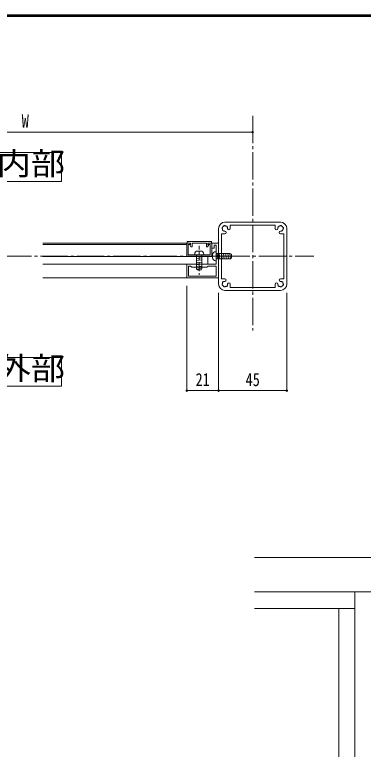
# Model space of a CAD drawing. Units: millimetres at full size; details may follow other scales. Extents: x -1603 to 1599, y -1129 to 1133.
# Drawn here: x 167 to 626, y 164 to 1133 of the extents above; entities that cross this region are included whole.
import ezdxf
from ezdxf.enums import TextEntityAlignment as Align

# ---------------------------------------------------------------- set-up
doc = ezdxf.new("R2010")
doc.units = ezdxf.units.MM
doc.header["$LTSCALE"] = 4
doc.header["$PDMODE"] = 32
doc.header["$PDSIZE"] = 2
doc.linetypes.add('CHAIN2', pattern=[12, 9, -1, 1, -1])
doc.linetypes.add('DASHED1', pattern=[1.8, 1.2, -0.6])
for name, color, linetype, lineweight in [('0-0_0', 7, 'Continuous', 18), ('0-1_1手摺寸法', 3, 'Continuous', 18), ('0-5_3中心線', 2, 'CHAIN2', 18), ('0-6_41ｱﾙﾐ', 6, 'Continuous', 18), ('0-7_42ｱﾙﾐ部品', 6, 'Continuous', 18), ('0-8_51破線ｱﾙﾐ', 3, 'DASHED1', 18), ('0-9_6ﾊｯﾁﾝｸﾞ', 4, 'Continuous', 9), ('0-B_CYAN', 4, 'Continuous', 9), ('0-F_P4-12', 7, 'Continuous', 18), ('1-0_WAKU', 7, 'Continuous', 18)]:
    doc.layers.add(name, color=color, linetype=linetype, lineweight=lineweight)
doc.styles.add('ＭＳ ゴシック', font='')
doc.styles.get('ＭＳ ゴシック').set_extended_font_data('MS Gothic')

msp = doc.modelspace()

# ---------------------------------------------------------------- linework, layer by layer
at = {"layer": '0-0_0'}
for p, q in [((1204.562, 417.108), (482.87, 417.108)), ((1204.562, 372.108), (482.87, 372.108)), ((615.17, 372.108), (615.17, 99.581))]:
    msp.add_line(p, q, dxfattribs=at)
at = {"layer": '0-1_1手摺寸法'}
for p, q in [((480.559, 978.287), (-119.441, 978.287)), ((-114.841, 978.287), (475.959, 978.287)), ((480.559, 976.821), (480.559, 978.287)), ((393.559, 775.553), (393.559, 637.296)), ((435.559, 766.453), (435.559, 637.296)), ((435.559, 766.453), (435.559, 637.296)), ((525.559, 766.453), (525.559, 637.296)), ((393.559, 637.296), (435.559, 637.296)), ((430.959, 637.296), (398.159, 637.296)), ((525.559, 637.296), (435.559, 637.296)), ((440.159, 637.296), (520.959, 637.296))]:
    msp.add_line(p, q, dxfattribs=at)
for p in [(480.559, 978.287), (393.559, 637.296), (435.559, 637.296), (525.559, 637.296)]:
    msp.add_point(p, dxfattribs=at)
at = {"layer": '0-5_3中心線'}
for p, q in [((480.559, 999.904), (480.559, 716.562)), ((-231.317, 814.553), (561.173, 814.553))]:
    msp.add_line(p, q, dxfattribs=at)
at = {"layer": '0-6_41ｱﾙﾐ'}
for p, q in [((443.959, 859.553), (517.159, 859.553)), ((450.959, 855.553), (510.159, 855.553)), ((450.959, 855.553), (450.959, 851.153)), ((510.159, 855.553), (510.159, 851.153)), ((435.559, 851.153), (435.559, 777.953)), ((443.959, 844.153), (439.559, 844.153)), ((439.559, 844.153), (439.559, 784.953)), ((517.159, 844.153), (521.559, 844.153)), ((521.559, 844.153), (521.559, 784.953)), ((525.559, 851.153), (525.559, 777.953)), ((394.059, 834.053), (394.059, 832.053)), ((394.059, 832.053), (203.88, 832.053)), ((393.559, 830.053), (203.88, 830.053)), ((393.559, 814.053), (393.559, 831.053)), ((394.059, 832.053), (398.559, 832.053)), ((394.559, 832.053), (397.697, 832.053)), ((395.559, 830.053), (398.159, 830.053)), ((395.559, 816.453), (395.559, 830.053)), ((398.514, 830.637), (397.697, 832.053)), ((398.049, 828.9), (399.056, 827.156)), ((398.359, 829.553), (398.559, 829.553)), ((398.559, 832.053), (398.559, 829.553)), ((400.559, 831.653), (400.559, 827.648)), ((422.069, 828.9), (421.062, 827.156)), ((421.559, 832.053), (421.559, 829.553)), ((421.759, 829.553), (421.559, 829.553)), ((421.604, 830.637), (422.422, 832.053)), ((424.559, 830.053), (421.959, 830.053)), ((425.559, 832.053), (422.422, 832.053)), ((424.559, 816.453), (424.559, 830.053)), ((426.559, 814.053), (426.559, 831.053)), ((426.559, 831.053), (426.559, 825.053)), ((426.559, 825.053), (429.559, 825.053)), ((427.559, 832.053), (435.559, 832.053)), ((429.559, 829.053), (432.559, 829.053)), ((429.559, 825.053), (429.559, 829.053)), ((432.559, 829.053), (432.559, 815.592)), ((435.559, 832.053), (435.559, 786.053)), ((393.559, 814.053), (409.459, 814.053)), ((395.559, 816.453), (424.559, 816.453)), ((409.459, 814.053), (409.721, 814.467)), ((409.459, 814.053), (409.721, 814.467)), ((410.659, 814.053), (410.397, 814.467)), ((410.659, 814.053), (410.397, 814.467)), ((410.659, 814.053), (426.559, 814.053)), ((433.044, 814.753), (432.559, 815.592)), ((433.044, 814.353), (432.559, 813.514)), ((432.559, 813.514), (432.559, 804.053)), ((393.559, 804.053), (409.02, 804.053)), ((393.559, 787.053), (393.559, 804.053)), ((398.459, 801.653), (395.959, 801.653)), ((395.959, 788.453), (395.959, 801.653)), ((400.059, 800.053), (398.459, 801.653)), ((420.059, 800.053), (400.059, 800.053)), ((409.859, 803.568), (409.02, 804.053)), ((410.259, 803.568), (411.098, 804.053)), ((411.098, 804.053), (432.559, 804.053)), ((420.059, 800.053), (421.659, 801.653)), ((421.659, 801.653), (432.559, 801.653)), ((432.559, 801.653), (432.559, 788.453)), ((394.559, 786.053), (203.88, 786.053)), ((435.559, 786.053), (394.559, 786.053)), ((432.559, 788.453), (395.959, 788.453)), ((443.959, 784.953), (439.559, 784.953)), ((517.159, 784.953), (521.559, 784.953)), ((450.959, 773.553), (450.959, 777.953)), ((443.959, 769.553), (517.159, 769.553))]:
    msp.add_line(p, q, dxfattribs=at)
for points in [[(394.059, 834.053), (426.059, 834.053), (426.059, 832.053)], [(400.559, 831.653), (419.559, 831.653), (419.559, 827.648)], [(421.559, 832.053), (426.059, 832.053), (421.559, 832.053)], [(450.959, 773.553), (510.159, 773.553), (510.159, 777.953)]]:
    msp.add_lwpolyline(points, dxfattribs=at)
for centre, radius, start, end in [((443.959, 851.153), 8.4, 90, 180), ((441.061, 851.93), 1, 97.024, 165), ((443.959, 851.153), 3.5, 135, 149.641), ((443.959, 851.153), 3.5, 120.359, 135), ((443.183, 854.051), 1, 105, 172.976), ((443.183, 854.051), 1, 37.024, 105), ((443.959, 851.153), 3.5, 75, 89.641), ((443.959, 851.153), 3.5, 60.359, 75), ((446.08, 853.274), 1, 45, 112.976), ((446.08, 853.274), 1, 337.024, 45), ((443.959, 851.153), 3.5, 15, 29.641), ((517.159, 851.153), 3.5, 150.359, 165), ((515.038, 853.274), 1, 135, 202.976), ((515.038, 853.274), 1, 67.024, 135), ((517.159, 851.153), 3.5, 105, 119.641), ((517.159, 851.153), 3.5, 90.359, 105), ((517.936, 854.051), 1, 75, 142.976), ((517.159, 851.153), 8.4, 0, 90), ((517.936, 854.051), 1, 7.024, 75), ((517.159, 851.153), 3.5, 45, 59.641), ((517.159, 851.153), 3.5, 30.359, 45), ((520.057, 851.93), 1, 15, 82.976), ((441.061, 851.93), 1, 165, 232.976), ((443.959, 851.153), 3.5, 180.359, 195), ((443.959, 851.153), 3.5, 195, 209.641), ((441.838, 849.032), 1, 157.024, 225), ((441.838, 849.032), 1, 225, 292.976), ((443.959, 851.153), 3.5, 240.359, 255), ((443.959, 851.153), 3.5, 255, 270), ((443.959, 845.903), 1.75, 270, 90), ((443.959, 851.153), 3.5, 0.359, 15), ((449.209, 851.153), 1.75, 180, 0), ((511.909, 851.153), 1.75, 180, 0), ((517.159, 851.153), 3.5, 165, 179.641), ((517.159, 845.903), 1.75, 90, 270), ((517.159, 851.153), 3.5, 270, 285), ((517.159, 851.153), 3.5, 285, 299.641), ((519.28, 849.032), 1, 247.024, 315), ((519.28, 849.032), 1, 315, 22.976), ((517.159, 851.153), 3.5, 330.359, 345), ((517.159, 851.153), 3.5, 345, 359.641), ((520.057, 851.93), 1, 307.024, 15), ((394.559, 831.053), 1, 90, 180), ((398.359, 829.153), 0.4, 90, 219.207), ((398.159, 830.453), 0.4, 270, 32.57), ((399.756, 827.561), 0.808, 209.925, 6.157), ((420.363, 827.561), 0.808, 173.843, 330.075), ((421.959, 830.453), 0.4, 147.43, 270), ((421.759, 829.153), 0.4, 320.793, 90), ((425.559, 831.053), 1, 0, 90), ((427.559, 831.053), 1, 90, 180), ((410.059, 814.253), 0.4, 32.334, 147.666), ((410.059, 814.253), 0.4, 32.334, 147.666), ((432.697, 814.553), 0.4, 330, 30), ((410.059, 803.915), 0.4, 240, 300), ((394.559, 787.053), 1, 180, 270), ((443.959, 783.203), 1.75, 270, 90), ((517.159, 783.203), 1.75, 90, 270), ((443.959, 777.953), 8.4, 180, 270), ((441.061, 777.176), 1, 127.024, 195), ((441.061, 777.176), 1, 195, 262.976), ((443.959, 777.953), 3.5, 165, 179.641), ((443.959, 777.953), 3.5, 150.359, 165), ((441.838, 780.074), 1, 135, 202.976), ((443.959, 777.953), 3.5, 210.359, 225), ((441.838, 780.074), 1, 67.024, 135), ((443.959, 777.953), 3.5, 225, 239.641), ((443.959, 777.953), 3.5, 105, 119.641), ((443.959, 777.953), 3.5, 90, 105), ((446.08, 775.832), 1, 315, 22.976), ((443.959, 777.953), 3.5, 330.359, 345), ((443.959, 777.953), 3.5, 345, 359.641), ((449.209, 777.953), 1.75, 0, 180), ((511.909, 777.953), 1.75, 0, 180), ((517.159, 777.953), 3.5, 180.359, 195), ((517.159, 777.953), 3.5, 195, 209.641), ((515.038, 775.832), 1, 157.024, 225), ((517.159, 777.953), 3.5, 75, 90), ((517.159, 777.953), 8.4, 270, 0), ((517.159, 777.953), 3.5, 60.359, 75), ((519.28, 780.074), 1, 45, 112.976), ((517.159, 777.953), 3.5, 300.359, 315), ((517.159, 777.953), 3.5, 315, 329.641), ((519.28, 780.074), 1, 337.024, 45), ((520.057, 777.176), 1, 277.024, 345), ((517.159, 777.953), 3.5, 15, 29.641), ((517.159, 777.953), 3.5, 0.359, 15), ((520.057, 777.176), 1, 345, 52.976), ((443.183, 775.055), 1, 187.024, 255), ((443.183, 775.055), 1, 255, 322.976), ((443.959, 777.953), 3.5, 270.359, 285), ((443.959, 777.953), 3.5, 285, 299.641), ((446.08, 775.832), 1, 247.024, 315), ((515.038, 775.832), 1, 225, 292.976), ((517.159, 777.953), 3.5, 240.359, 255), ((517.159, 777.953), 3.5, 255, 269.641), ((517.936, 775.055), 1, 217.024, 285), ((517.936, 775.055), 1, 285, 352.976)]:
    msp.add_arc(centre, radius, start, end, dxfattribs=at)
at = {"layer": '0-7_42ｱﾙﾐ部品'}
for p, q in [((482.87, 350.108), (615.17, 350.108)), ((594.17, 350.108), (594.17, 99.581))]:
    msp.add_line(p, q, dxfattribs=at)
at = {"layer": '0-8_51破線ｱﾙﾐ'}
for p, q in [((410.059, 828.438), (410.059, 790.131)), ((420.574, 814.553), (458.881, 814.553))]:
    msp.add_line(p, q, dxfattribs=at)
at = {"layer": '0-9_6ﾊｯﾁﾝｸﾞ'}
for p, q in [((404.059, 817.453), (404.059, 816.853)), ((404.459, 816.453), (415.659, 816.453)), ((406.059, 814.328), (414.059, 815.266)), ((406.059, 814.328), (414.059, 815.266)), ((406.559, 816.453), (406.559, 798.453)), ((408.059, 821.453), (412.059, 821.453)), ((413.559, 816.453), (413.559, 798.453)), ((416.059, 817.453), (416.059, 816.853)), ((427.559, 812.553), (427.559, 816.553)), ((431.559, 820.553), (432.159, 820.553)), ((432.559, 808.953), (432.559, 820.153)), ((432.559, 818.053), (450.559, 818.053)), ((434.685, 810.553), (433.746, 818.553)), ((434.685, 810.553), (433.746, 818.553)), ((437.319, 810.553), (436.381, 818.553)), ((437.319, 810.553), (436.381, 818.553)), ((440.138, 810.553), (439.2, 818.553)), ((440.138, 810.553), (439.2, 818.553)), ((442.958, 810.553), (442.019, 818.553)), ((442.958, 810.553), (442.019, 818.553)), ((445.777, 810.553), (444.838, 818.553)), ((445.777, 810.553), (444.838, 818.553)), ((448.596, 810.553), (447.658, 818.553)), ((448.596, 810.553), (447.658, 818.553)), ((451.415, 810.553), (450.477, 818.553)), ((451.415, 810.553), (450.477, 818.553)), ((450.559, 818.053), (452.559, 817.225)), ((452.559, 811.882), (452.559, 817.225)), ((406.059, 811.693), (414.059, 812.632)), ((406.059, 811.693), (414.059, 812.632)), ((406.059, 808.874), (414.059, 809.812)), ((406.059, 808.874), (414.059, 809.812)), ((406.059, 806.055), (414.059, 806.993)), ((406.059, 806.055), (414.059, 806.993)), ((431.559, 808.553), (432.159, 808.553)), ((432.559, 811.053), (450.559, 811.053)), ((450.559, 811.053), (452.559, 811.882)), ((406.059, 803.236), (414.059, 804.174)), ((406.059, 803.236), (414.059, 804.174)), ((406.059, 800.416), (414.059, 801.355)), ((406.059, 800.416), (414.059, 801.355)), ((406.059, 797.597), (414.059, 798.536)), ((406.059, 797.597), (414.059, 798.536)), ((406.559, 798.453), (407.388, 796.453)), ((407.388, 796.453), (412.731, 796.453)), ((413.559, 798.453), (412.731, 796.453))]:
    msp.add_line(p, q, dxfattribs=at)
for centre, radius, start, end in [((408.059, 817.453), 4, 90, 180), ((404.459, 816.853), 0.4, 180, 270), ((412.059, 817.453), 4, 0, 90), ((415.659, 816.853), 0.4, 270, 0), ((431.559, 816.553), 4, 90, 180), ((432.159, 820.153), 0.4, 0, 90), ((431.559, 812.553), 4, 180, 270), ((432.159, 808.953), 0.4, 270, 0)]:
    msp.add_arc(centre, radius, start, end, dxfattribs=at)
at = {"layer": '0-B_CYAN'}
msp.add_line((421.559, 804.053), (203.88, 804.053), dxfattribs=at)
msp.add_lwpolyline([(203.88, 814.053), (421.559, 814.053), (421.559, 804.053)], dxfattribs=at)
at = {"layer": '0-F_P4-12'}
msp.add_lwpolyline([(132.896, 913.288), (228.222, 913.288), (228.222, 951.299), (132.896, 951.299)], close=True, dxfattribs=at)
msp.add_lwpolyline([(132.896, 643.224), (228.222, 643.224), (228.222, 681.234), (132.896, 681.234)], dxfattribs=at)
at = {"layer": '1-0_WAKU'}
for p, q in [((1599.2, 1133.2), (-1603.2, 1133.2)), ((1598.6, 1132.6), (-1602.6, 1132.6)), ((1598, 1132), (-1602, 1132)), ((1597.4, 1131.4), (-1601.4, 1131.4)), ((1596.8, 1130.8), (-1600.8, 1130.8))]:
    msp.add_line(p, q, dxfattribs=at)

# ---------------------------------------------------------------- texts
at = {"layer": '0-1_1手摺寸法', "color": 7, "style": 'ＭＳ ゴシック', "width": 0.8}
for s, p in [('W', (175.849, 979.106)), ('21', (405.138, 638.115)), ('45', (471.138, 638.115))]:
    msp.add_text(s, height=17.27, dxfattribs=at).set_placement(p, align=Align.BOTTOM_LEFT)
at = {"layer": '0-F_P4-12', "style": 'ＭＳ ゴシック', "width": 1.1}
for s, p in [('内部', (142.956, 912.825)), ('外部', (142.956, 642.76))]:
    msp.add_text(s, height=30.03, dxfattribs=at).set_placement(p, align=Align.BOTTOM_LEFT)

doc.saveas('drawing.dxf')
